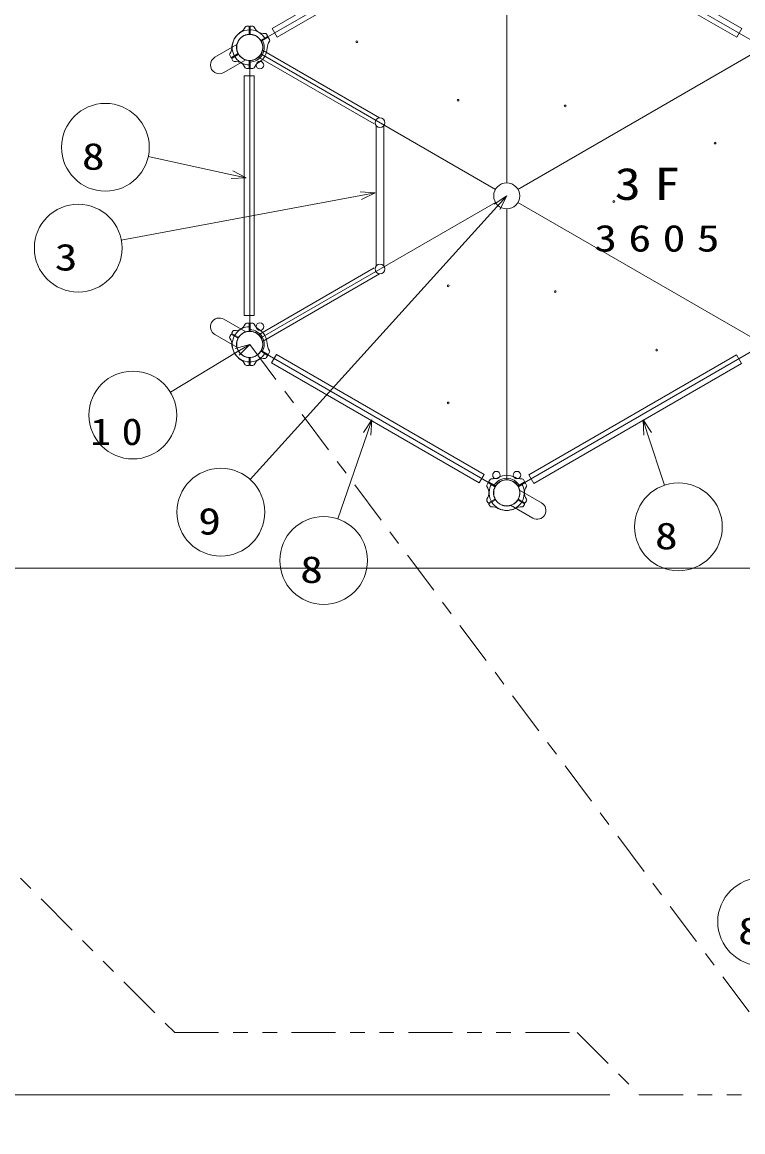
# Model space of a CAD drawing. Units: millimetres on the paper. Extents: x 6 to 426, y -599 to 292.
# Drawn here: x 84.9 to 134.1, y 121.9 to 197.7 of the extents above; entities that cross this region are included whole.
import ezdxf
from ezdxf.enums import TextEntityAlignment as Align

# ---------------------------------------------------------------- set-up
doc = ezdxf.new("R2010")
doc.units = ezdxf.units.MM
doc.linetypes.add('USER2', pattern=[6, 3, -1, 1, -1])
doc.linetypes.add('USER3', pattern=[8, 3, -1, 1, -1, 1, -1])
for name, color, linetype, lineweight in [('0_2', 7, 'Continuous', 13), ('2D', 7, 'Continuous', 13), ('2D_DIMENSION', 7, 'Continuous', 13), ('2D_OUTLINE', 7, 'USER3', 13), ('AM_5', 7, 'Continuous', 13), ('FOOTING_C', 7, 'USER2', 13)]:
    doc.layers.add(name, color=color, linetype=linetype, lineweight=lineweight)
doc.styles.add('ＭＳ ゴシック', font='')
doc.styles.get('ＭＳ ゴシック').set_extended_font_data('MS Gothic')

msp = doc.modelspace()

# ---------------------------------------------------------------- linework, layer by layer
at = {"layer": '0_2'}
for p, q in [((117.227, 205.695), (101.187, 196.434)), ((134.807, 196.434), (118.767, 205.695)), ((101.948, 197.285), (116.151, 205.485)), ((102.288, 196.696), (116.491, 204.896)), ((117.997, 205.25), (117.997, 186.729)), ((117.997, 186.729), (117.997, 205.25)), ((119.545, 204.888), (133.747, 196.688)), ((119.885, 205.477), (134.087, 197.277)), ((102.288, 196.696), (101.948, 197.285)), ((133.747, 196.688), (134.087, 197.277)), ((98.036, 195.313), (99.548, 196.186)), ((109.288, 191.182), (101.286, 195.802)), ((98.641, 194.265), (100.153, 195.138)), ((100.417, 195.1), (100.417, 176.579)), ((108.938, 190.756), (101.014, 195.331)), ((117.227, 186.284), (101.187, 195.545)), ((101.187, 195.545), (117.227, 186.284)), ((118.767, 186.284), (134.807, 195.545)), ((134.807, 195.545), (118.767, 186.284)), ((100.727, 194.056), (100.047, 194.056)), ((100.047, 177.656), (100.047, 194.056)), ((100.727, 177.656), (100.727, 194.056)), ((109.057, 190.64), (109.057, 181.048)), ((109.601, 190.64), (109.601, 181.048)), ((101.187, 176.134), (117.227, 185.395)), ((117.227, 185.395), (101.187, 176.134)), ((134.807, 176.134), (118.767, 185.395)), ((118.767, 185.395), (134.807, 176.134)), ((117.997, 184.951), (117.997, 166.429)), ((117.997, 166.429), (117.997, 184.951)), ((108.942, 180.926), (101.014, 176.348)), ((109.302, 180.505), (101.286, 175.877)), ((100.727, 177.656), (100.047, 177.656)), ((98.641, 177.414), (100.153, 176.541)), ((98.036, 176.366), (99.548, 175.493)), ((101.187, 175.245), (117.227, 165.984)), ((118.767, 165.984), (134.807, 175.245)), ((102.247, 175.007), (101.907, 174.418)), ((116.45, 166.807), (102.247, 175.007)), ((133.72, 174.975), (119.517, 166.775)), ((133.72, 174.975), (134.06, 174.386)), ((116.11, 166.218), (101.907, 174.418)), ((134.06, 174.386), (119.857, 166.186)), ((116.45, 166.807), (116.11, 166.218)), ((119.517, 166.775), (119.857, 166.186)), ((120.378, 164.864), (118.866, 165.737)), ((119.773, 163.816), (118.261, 164.689))]:
    msp.add_line(p, q, dxfattribs=at)
for centre, radius in [((100.417, 195.989), 0.891), ((100.417, 195.989), 0.889), ((100.417, 195.989), 0.889), ((109.329, 190.844), 0.34), ((117.997, 185.84), 0.889), ((117.997, 185.84), 0.889), ((117.997, 185.84), 0.889), ((117.997, 185.84), 0.889), ((117.997, 185.84), 0.889), ((117.997, 185.84), 0.889), ((109.329, 180.844), 0.34), ((100.417, 175.69), 0.891), ((100.417, 175.69), 0.889), ((100.417, 175.69), 0.889), ((117.997, 165.54), 0.891), ((117.997, 165.54), 0.889), ((117.997, 165.54), 0.889)]:
    msp.add_circle(centre, radius, dxfattribs=at)
for centre, start, end in [((98.339, 194.789), 120, 300), ((98.338, 176.89), 60.00002, 240.00002), ((120.076, 164.34), 240, 60)]:
    msp.add_arc(centre, 0.605, start, end, dxfattribs=at)
at = {"layer": '2D'}
for p, q in [((100.345, 197.438), (100.2, 197.433)), ((100.387, 196.927), (100.387, 197.398)), ((100.447, 196.927), (100.447, 197.398)), ((100.488, 197.438), (100.634, 197.433)), ((99.652, 196.914), (99.65, 196.917)), ((99.998, 197.114), (99.997, 197.117)), ((101.214, 196.484), (101.622, 196.72)), ((101.244, 196.432), (101.652, 196.668)), ((101.636, 196.776), (101.558, 196.899)), ((101.707, 196.652), (101.775, 196.523)), ((99.234, 196.19), (99.23, 196.19)), ((99.234, 195.79), (99.23, 195.79)), ((99.127, 195.327), (99.053, 195.466)), ((99.59, 195.547), (99.182, 195.311)), ((99.198, 195.203), (99.275, 195.08)), ((99.62, 195.495), (99.212, 195.259)), ((100.387, 195.052), (100.387, 194.581)), ((100.447, 195.052), (100.447, 194.581)), ((100.345, 194.541), (100.188, 194.546)), ((100.488, 194.541), (100.634, 194.546)), ((100.345, 177.138), (100.2, 177.133)), ((100.387, 176.627), (100.387, 177.098)), ((100.447, 176.627), (100.447, 177.098)), ((100.488, 177.138), (100.634, 177.133)), ((99.127, 176.352), (99.058, 176.223)), ((99.59, 176.132), (99.182, 176.368)), ((99.198, 176.476), (99.275, 176.599)), ((99.62, 176.184), (99.212, 176.42)), ((99.234, 175.89), (99.23, 175.89)), ((99.234, 175.49), (99.23, 175.49)), ((101.244, 175.247), (101.652, 175.011)), ((99.652, 174.765), (99.65, 174.762)), ((99.998, 174.565), (99.997, 174.562)), ((100.387, 174.752), (100.387, 174.281)), ((100.447, 174.752), (100.447, 174.281)), ((101.214, 175.195), (101.622, 174.959)), ((101.636, 174.903), (101.552, 174.77)), ((101.707, 175.027), (101.775, 175.156)), ((100.345, 174.241), (100.188, 174.246)), ((100.488, 174.241), (100.634, 174.246)), ((116.707, 166.202), (116.639, 166.073)), ((117.17, 165.982), (116.762, 166.218)), ((116.778, 166.326), (116.855, 166.449)), ((117.2, 166.034), (116.792, 166.27)), ((118.794, 166.034), (119.202, 166.27)), ((118.824, 165.982), (119.232, 166.218)), ((119.216, 166.326), (119.139, 166.449)), ((119.287, 166.202), (119.361, 166.063)), ((116.707, 164.877), (116.639, 165.006)), ((117.17, 165.097), (116.762, 164.861)), ((116.778, 164.753), (116.855, 164.63)), ((117.2, 165.045), (116.792, 164.809)), ((117.232, 164.615), (117.231, 164.612)), ((118.762, 164.615), (118.763, 164.612)), ((118.794, 165.045), (119.202, 164.809)), ((118.824, 165.097), (119.232, 164.861)), ((119.216, 164.753), (119.132, 164.62)), ((119.287, 164.877), (119.356, 165.006)), ((117.579, 164.415), (117.577, 164.412)), ((118.415, 164.415), (118.417, 164.412))]:
    msp.add_line(p, q, dxfattribs=at)
for centre, radius in [((107.743, 196.379), 0.06), ((101.117, 194.777), 0.26), ((114.671, 192.379), 0.06), ((121.997, 191.99), 0.06), ((132.251, 189.45), 0.06), ((125.323, 185.45), 0.06), ((113.997, 179.69), 0.06), ((121.323, 179.3), 0.06), ((101.117, 176.902), 0.26), ((128.251, 175.3), 0.06), ((113.997, 171.69), 0.06), ((117.297, 166.752), 0.26), ((118.697, 166.752), 0.26)]:
    msp.add_circle(centre, radius, dxfattribs=at)
for centre, radius, start, end in [((99.227, 197.84), 1, 302.72719, 332.54116), ((100.203, 197.333), 0.1, 92, 152.54116), ((100.347, 197.398), 0.04, 0, 92), ((100.487, 197.398), 0.04, 88, 180), ((100.63, 197.333), 0.1, 27.45884, 88), ((101.606, 197.84), 1, 207.45884, 237.27281), ((100.417, 195.99), 1.2, 122.72719, 180), ((100.417, 195.99), 1.2, 120, 177.2728), ((100.417, 195.99), 0.9, 94.27066, 180), ((100.417, 195.99), 0.9, 120, 205.72934), ((99.668, 196.927), 0.02, 128.62693, 210), ((100.417, 195.99), 1.22, 120, 128.62693), ((100.417, 195.99), 1.22, 111.37307, 120), ((100.417, 195.99), 1.2, 62.72719, 120), ((100.417, 195.99), 0.9, 34.27066, 120), ((99.979, 197.107), 0.02, 30, 111.37307), ((100.347, 196.927), 0.04, 274.27066, 0), ((100.487, 196.927), 0.04, 180, 265.72934), ((100.417, 195.99), 0.9, 0, 85.72934), ((101.425, 197.945), 1, 242.72719, 272.54116), ((100.417, 195.99), 1.2, 30, 57.27281), ((101.194, 196.519), 0.04, 214.27066, 300), ((100.417, 195.99), 1, 331.71913, 28.28087), ((101.474, 196.846), 0.1, 32, 92.54116), ((101.602, 196.754), 0.04, 300, 32), ((101.672, 196.633), 0.04, 28, 120), ((101.687, 196.477), 0.1, 327.45884, 28), ((98.219, 196.094), 1, 327.45884, 357.2728), ((100.417, 195.99), 1.22, 171.37307, 180), ((100.417, 195.99), 1.22, 180, 188.62693), ((99.23, 196.17), 0.02, 90, 171.37307), ((99.23, 195.81), 0.02, 188.62693, 270), ((100.417, 195.99), 1.2, 180, 237.27281), ((100.417, 195.99), 0.9, 180, 265.72934), ((100.417, 195.99), 0.9, 274.27066, 0), ((100.417, 195.99), 0.9, 300, 25.72934), ((101.264, 196.398), 0.04, 120, 205.72934), ((100.417, 195.99), 1.2, 330, 357.2728), ((102.614, 195.885), 1, 147.45884, 177.2728), ((99.147, 195.503), 0.1, 147.45884, 208), ((99.162, 195.346), 0.04, 208, 300), ((99.232, 195.225), 0.04, 120, 212), ((99.36, 195.133), 0.1, 212, 272.54116), ((99.409, 194.034), 1, 62.72719, 92.54116), ((99.57, 195.581), 0.04, 300, 25.72934), ((99.64, 195.46), 0.04, 34.27066, 120), ((100.417, 195.99), 0.9, 214.27066, 300), ((99.227, 194.139), 1, 27.45884, 57.27281), ((100.347, 195.052), 0.04, 0, 85.72934), ((100.417, 195.99), 1, 271.71913, 328.28087), ((100.487, 195.052), 0.04, 94.27066, 180), ((101.606, 194.139), 1, 122.72719, 152.54116), ((100.417, 195.99), 1.2, 302.72719, 330), ((100.417, 195.99), 1.2, 242.72719, 270), ((100.203, 194.646), 0.1, 207.45884, 268), ((100.347, 194.581), 0.04, 268, 0), ((100.487, 194.581), 0.04, 180, 272), ((100.63, 194.646), 0.1, 272, 332.54116), ((99.409, 177.645), 1, 267.45884, 297.27281), ((99.227, 177.54), 1, 302.72719, 332.54116), ((100.417, 175.69), 1.2, 90, 117.27281), ((100.203, 177.033), 0.1, 92, 152.54116), ((100.347, 177.098), 0.04, 0, 92), ((100.487, 177.098), 0.04, 88, 180), ((100.63, 177.033), 0.1, 27.45884, 88), ((101.606, 177.54), 1, 207.45884, 237.27281), ((99.147, 176.177), 0.1, 152, 212.54116), ((98.219, 175.585), 1, 2.7272, 32.54116), ((99.162, 176.333), 0.04, 60, 152), ((99.232, 176.454), 0.04, 148, 240), ((100.417, 175.69), 1.2, 122.72719, 180), ((99.36, 176.546), 0.1, 87.45884, 148), ((100.417, 175.69), 0.9, 94.27066, 180), ((100.417, 175.69), 0.9, 154.27066, 240), ((99.57, 176.098), 0.04, 334.27066, 60), ((99.64, 176.219), 0.04, 240, 325.72934), ((100.417, 175.69), 0.9, 60, 145.72934), ((100.347, 176.627), 0.04, 274.27066, 0), ((100.417, 175.69), 1, 31.71913, 88.28087), ((100.487, 176.627), 0.04, 180, 265.72934), ((100.417, 175.69), 0.9, 0, 85.72934), ((100.417, 175.69), 0.9, 334.27066, 60), ((100.417, 175.69), 1.2, 30, 57.27281), ((100.417, 175.69), 1, 331.71913, 28.28087), ((100.417, 175.69), 1.2, 2.7272, 30), ((100.417, 175.69), 1.22, 171.37307, 180), ((100.417, 175.69), 1.22, 180, 188.62693), ((99.23, 175.87), 0.02, 90, 171.37307), ((99.23, 175.51), 0.02, 188.62693, 270), ((100.417, 175.69), 1.2, 180, 237.27281), ((100.417, 175.69), 1.2, 182.7272, 240), ((100.417, 175.69), 0.9, 180, 265.72934), ((100.417, 175.69), 0.9, 274.27066, 0), ((101.264, 175.281), 0.04, 154.27066, 240), ((102.614, 175.794), 1, 182.7272, 212.54116), ((101.687, 175.203), 0.1, 332, 32.54116), ((99.668, 174.752), 0.02, 150, 231.37307), ((100.417, 175.69), 1.22, 231.37307, 240), ((99.227, 173.839), 1, 27.45884, 57.27281), ((100.417, 175.69), 1.22, 240, 248.62693), ((100.417, 175.69), 1.2, 240, 297.27281), ((100.417, 175.69), 0.9, 240, 325.72934), ((99.979, 174.572), 0.02, 248.62693, 330), ((100.347, 174.752), 0.04, 0, 85.72934), ((100.487, 174.752), 0.04, 94.27066, 180), ((101.606, 173.839), 1, 122.72719, 152.54116), ((101.425, 173.734), 1, 87.45884, 117.27281), ((100.417, 175.69), 1.2, 302.72719, 330), ((101.194, 175.16), 0.04, 60, 145.72934), ((101.474, 174.833), 0.1, 267.45884, 328), ((101.602, 174.925), 0.04, 328, 60), ((101.672, 175.046), 0.04, 240, 332), ((100.203, 174.346), 0.1, 207.45884, 268), ((100.347, 174.281), 0.04, 268, 0), ((100.487, 174.281), 0.04, 180, 272), ((100.63, 174.346), 0.1, 272, 332.54116), ((116.742, 166.183), 0.04, 60, 152), ((116.812, 166.304), 0.04, 148, 240), ((117.997, 165.54), 1.2, 150, 177.2728), ((116.94, 166.396), 0.1, 87.45884, 148), ((116.989, 167.495), 1, 267.45884, 297.27281), ((117.997, 165.54), 0.9, 120, 205.72934), ((117.997, 165.54), 1, 91.71913, 148.28087), ((117.997, 165.54), 0.9, 60, 145.72934), ((117.997, 165.54), 1.2, 90, 117.27281), ((117.997, 165.54), 0.9, 34.27066, 120), ((117.997, 165.54), 1.2, 62.72719, 90), ((117.997, 165.54), 1, 31.71913, 88.28087), ((117.997, 165.54), 0.9, 334.27066, 60), ((119.005, 167.495), 1, 242.72719, 272.54116), ((117.997, 165.54), 1.2, 2.7272, 30), ((119.054, 166.396), 0.1, 32, 92.54116), ((119.182, 166.304), 0.04, 300, 32), ((119.252, 166.183), 0.04, 28, 120), ((116.727, 166.027), 0.1, 152, 212.54116), ((115.8, 165.435), 1, 2.7272, 32.54116), ((115.8, 165.644), 1, 327.45884, 357.2728), ((117.997, 165.54), 1.2, 182.7272, 240), ((117.997, 165.54), 0.9, 154.27066, 240), ((117.15, 165.948), 0.04, 334.27066, 60), ((117.22, 166.069), 0.04, 240, 325.72934), ((117.997, 165.54), 0.9, 300, 25.72934), ((117.997, 165.54), 1.2, 300, 357.2728), ((118.774, 166.069), 0.04, 214.27066, 300), ((118.844, 165.948), 0.04, 120, 205.72934), ((120.195, 165.435), 1, 147.45884, 177.2728), ((120.195, 165.644), 1, 182.7272, 212.54116), ((119.267, 166.027), 0.1, 327.45884, 28), ((116.727, 165.053), 0.1, 147.45884, 208), ((116.742, 164.896), 0.04, 208, 300), ((116.812, 164.775), 0.04, 120, 212), ((116.94, 164.683), 0.1, 212, 272.54116), ((117.15, 165.131), 0.04, 300, 25.72934), ((117.22, 165.01), 0.04, 34.27066, 120), ((117.248, 164.602), 0.02, 150, 231.37307), ((117.997, 165.54), 0.9, 214.27066, 300), ((117.997, 165.54), 0.9, 240, 325.72934), ((118.774, 165.01), 0.04, 60, 145.72934), ((118.746, 164.602), 0.02, 308.62693, 30), ((118.844, 165.131), 0.04, 154.27066, 240), ((119.054, 164.683), 0.1, 267.45884, 328), ((119.182, 164.775), 0.04, 328, 60), ((119.252, 164.896), 0.04, 240, 332), ((119.267, 165.053), 0.1, 332, 32.54116), ((116.989, 163.584), 1, 62.72719, 92.54116), ((117.997, 165.54), 1.22, 231.37307, 240), ((117.997, 165.54), 1.22, 240, 248.62693), ((117.997, 165.54), 1.2, 240, 297.27281), ((117.997, 165.54), 1.2, 242.72719, 300), ((117.56, 164.422), 0.02, 248.62693, 330), ((118.434, 164.422), 0.02, 210, 291.37307), ((117.997, 165.54), 1.22, 291.37307, 300), ((119.005, 163.584), 1, 87.45884, 117.27281), ((117.997, 165.54), 1.22, 300, 308.62693)]:
    msp.add_arc(centre, radius, start, end, dxfattribs=at)
at = {"layer": '2D_DIMENSION'}
for p, q in [((153.451, 160.403), (56.589, 160.403)), ((153.451, 160.403), (56.589, 160.403)), ((125.057, 124.403), (48.676, 124.403)), ((125.057, 124.403), (56.589, 124.403))]:
    msp.add_line(p, q, dxfattribs=at)
at = {"layer": '2D_OUTLINE'}
for p, q in [((63.528, 160.41), (95.287, 128.651)), ((95.287, 128.651), (122.809, 128.651)), ((122.809, 128.651), (127.057, 124.403)), ((127.057, 124.403), (183.117, 124.403))]:
    msp.add_line(p, q, dxfattribs=at)
at = {"layer": 'AM_5'}
for p, q in [((93.479, 188.526), (99.203, 187.286)), ((100.181, 187.074), (99.26, 187.548)), ((99.147, 187.024), (100.181, 187.074)), ((99.203, 187.286), (100.181, 187.074)), ((91.638, 182.818), (108.017, 185.859)), ((109, 186.042), (107.968, 186.122)), ((108.017, 185.859), (109, 186.042)), ((108.066, 185.596), (109, 186.042)), ((117.997, 185.839), (117.128, 185.278)), ((117.326, 185.098), (117.997, 185.839)), ((117.525, 184.918), (117.997, 185.839)), ((100.456, 166.449), (117.326, 185.098)), ((100.417, 175.69), (99.423, 175.402)), ((99.561, 175.173), (100.417, 175.69)), ((99.7, 174.943), (100.417, 175.69)), ((94.993, 172.413), (99.561, 175.173)), ((108.772, 170.526), (108.194, 169.667)), ((108.448, 169.58), (108.772, 170.526)), ((108.701, 169.493), (108.772, 170.526)), ((127.322, 170.526), (127.383, 169.493)), ((127.891, 169.661), (127.322, 170.526)), ((127.637, 169.577), (127.322, 170.526)), ((106.45, 163.757), (108.448, 169.58)), ((128.799, 166.068), (127.637, 169.577))]:
    msp.add_line(p, q, dxfattribs=at)
for centre in [(90.547, 189.162), (88.689, 182.271), (92.425, 170.862), (98.444, 164.224), (129.743, 163.22), (105.477, 160.919), (135.433, 136.224)]:
    msp.add_circle(centre, 3, dxfattribs=at)
at = {"layer": 'FOOTING_C'}
msp.add_line((100.417, 175.69), (140.718, 121.867), dxfattribs=at)

# ---------------------------------------------------------------- texts
at = {"layer": '2D', "insert": (123.984, 182.002), "char_height": 1.833, "attachment_point": 7, "style": 'ＭＳ ゴシック'}
msp.add_mtext('\\T1.5;\\W1.25;3605', dxfattribs=at)
at = {"layer": '2D_DIMENSION', "insert": (125.38, 185.531), "char_height": 2.199, "attachment_point": 7, "style": 'ＭＳ ゴシック'}
msp.add_mtext('\\T1.5;\\W1.2;3F', dxfattribs=at)
at = {"layer": 'AM_5', "style": 'ＭＳ ゴシック', "width": 1.25}
for s, p in [('8', (88.94, 187.078)), ('3', (87.082, 180.187)), ('9', (96.896, 162.141)), ('8', (128.136, 161.137)), ('8', (103.87, 158.836)), ('8', (133.825, 134.141))]:
    msp.add_text(s, height=1.833, dxfattribs=at).set_placement(p, align=Align.BOTTOM_LEFT)
at = {"layer": 'AM_5', "insert": (89.508, 168.779), "char_height": 1.833, "attachment_point": 7, "style": 'ＭＳ ゴシック'}
msp.add_mtext('\\T1.5;\\W1.15;10', dxfattribs=at)

doc.saveas('drawing.dxf')
